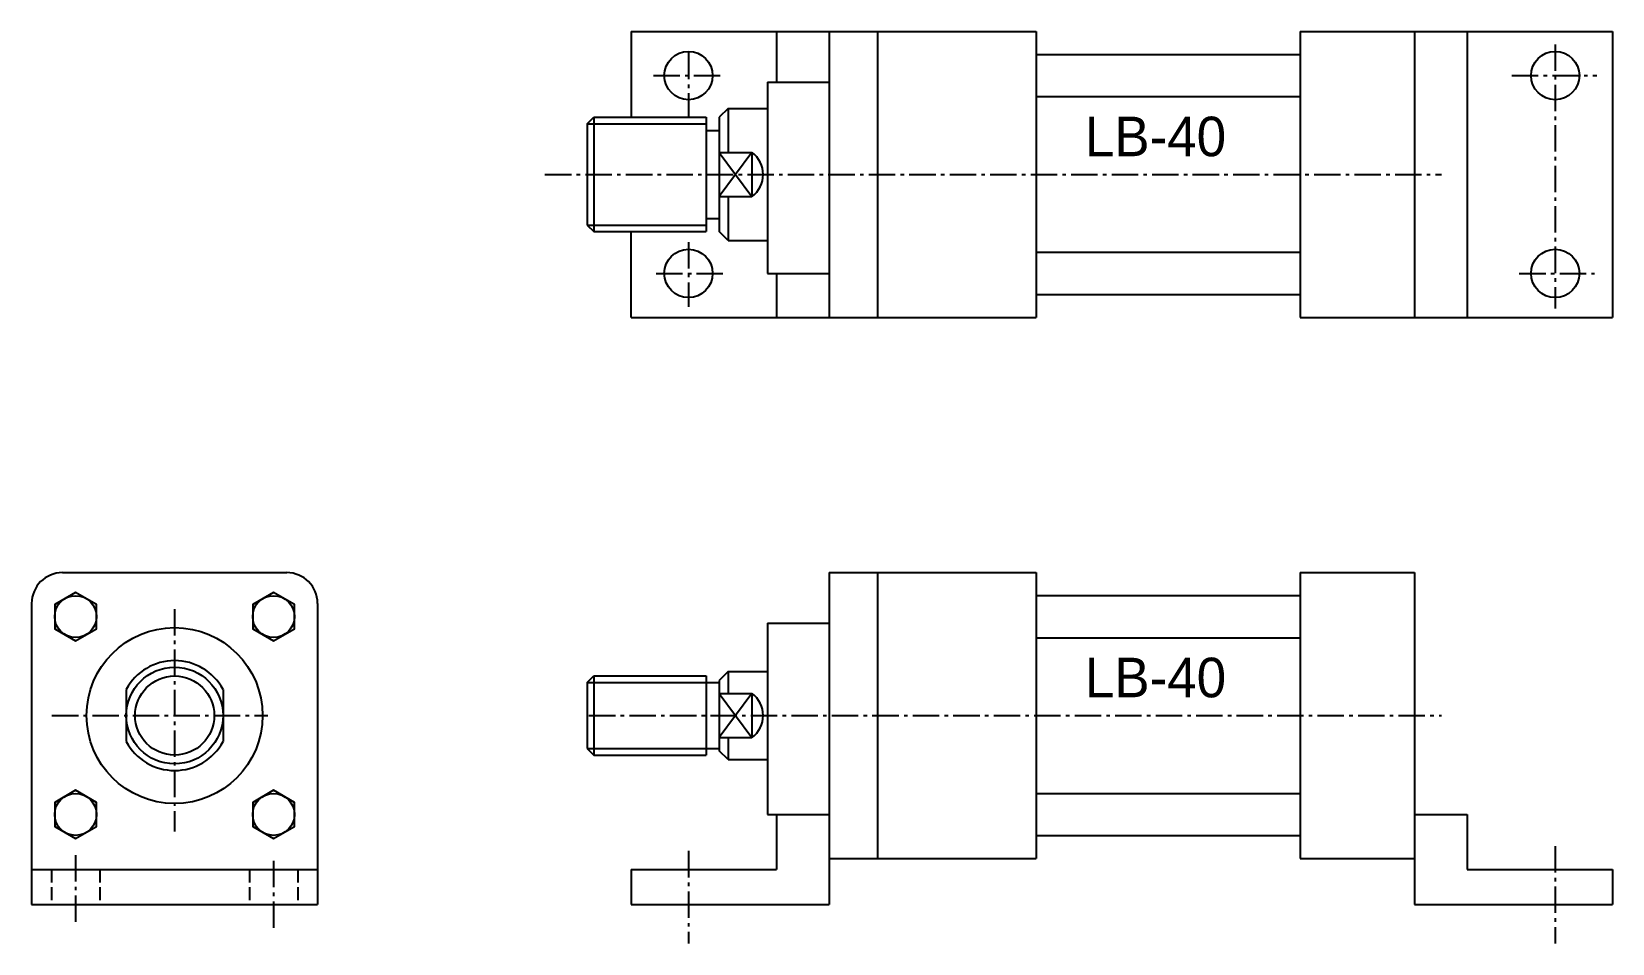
# Model space of a CAD drawing. Extents: x 177 to 536, y 190 to 397.
import ezdxf

# ---------------------------------------------------------------- set-up
doc = ezdxf.new("R2010")
doc.units = 0
doc.header["$MEASUREMENT"] = 0
doc.linetypes.add('DASHED', pattern=[4, 3, -1])
doc.linetypes.add('SCENTER', pattern=[9.2, 6, -1.2, 0.8, -1.2])
for name, color, linetype in [('CON', 2, 'CONTINUOUS'), ('DAS', 3, 'DASHED'), ('SCEN', 1, 'SCENTER'), ('UTI', 7, 'CONTINUOUS')]:
    doc.layers.add(name, color=color, linetype=linetype)

msp = doc.modelspace()

# ---------------------------------------------------------------- linework, layer by layer
at = {"layer": 'CON'}
for p, q in [((313.11, 397.5), (405.11, 397.5)), ((313.11, 397.5), (313.11, 378)), ((346.11, 397.5), (346.11, 386)), ((358.11, 397.5), (358.11, 332.5)), ((369.11, 397.5), (369.11, 332.5)), ((405.11, 397.5), (405.11, 332.5)), ((465.11, 397.5), (536.11, 397.5)), ((465.11, 397.5), (465.11, 332.5)), ((491.11, 397.5), (491.11, 332.5)), ((503.11, 397.5), (503.11, 332.5)), ((536.11, 397.5), (536.11, 332.5)), ((405.11, 392.3), (465.11, 392.3)), ((344.11, 386), (344.11, 342.5)), ((344.11, 386), (358.11, 386)), ((405.11, 382.7), (465.11, 382.7)), ((303.11, 376.5), (304.61, 378)), ((304.61, 378), (304.61, 352)), ((304.61, 378), (330.11, 378)), ((330.11, 378), (330.11, 352)), ((335.11, 380), (333.11, 378)), ((333.11, 378), (333.11, 352)), ((335.11, 380), (335.11, 370)), ((335.11, 380), (344.11, 380)), ((303.11, 376.5), (303.11, 353.5)), ((330.11, 375), (333.11, 375)), ((333.11, 370), (340.55, 360)), ((340.55, 370), (333.11, 360)), ((333.11, 370), (340.55, 370)), ((340.55, 370), (340.55, 360)), ((333.11, 360), (340.55, 360)), ((335.11, 360), (335.11, 350)), ((303.11, 353.5), (304.61, 352)), ((330.11, 355), (333.11, 355)), ((304.61, 352), (330.11, 352)), ((313.11, 332.5), (313.11, 352)), ((335.11, 350), (333.11, 352)), ((335.11, 350), (344.11, 350)), ((405.11, 347.3), (465.11, 347.3)), ((344.11, 342.5), (358.11, 342.5)), ((346.11, 342.5), (346.11, 332.5)), ((405.11, 337.7), (465.11, 337.7)), ((313.11, 332.5), (405.11, 332.5)), ((465.11, 332.5), (536.11, 332.5)), ((183.82, 274.44), (234.82, 274.44)), ((358.11, 274.44), (405.11, 274.44)), ((358.11, 274.44), (358.11, 198.94)), ((369.11, 274.44), (369.11, 209.44)), ((405.11, 274.44), (405.11, 209.44)), ((465.11, 274.44), (465.11, 209.44)), ((465.11, 274.44), (491.11, 274.44)), ((491.11, 274.44), (491.11, 198.94)), ((176.82, 267.44), (176.82, 198.94)), ((241.82, 267.44), (241.82, 198.94)), ((405.11, 269.24), (465.11, 269.24)), ((344.11, 262.94), (344.11, 219.44)), ((344.11, 262.94), (358.11, 262.94)), ((405.11, 259.64), (465.11, 259.64)), ((335.11, 251.94), (333.11, 249.94)), ((335.11, 251.94), (344.11, 251.94)), ((335.11, 251.94), (335.11, 246.94)), ((303.11, 249.44), (304.61, 250.94)), ((303.11, 249.44), (303.11, 234.44)), ((304.61, 250.94), (330.11, 250.94)), ((304.61, 250.94), (304.61, 232.94)), ((330.11, 250.94), (330.11, 232.94)), ((330.11, 249.44), (333.11, 249.44)), ((333.11, 249.94), (333.11, 233.94)), ((198.32, 247.88), (198.32, 236)), ((220.32, 247.88), (220.32, 236)), ((340.55, 246.94), (333.11, 236.94)), ((333.11, 246.94), (340.55, 236.94)), ((333.11, 246.94), (340.55, 246.94)), ((340.55, 246.94), (340.55, 236.94)), ((303.11, 234.44), (304.61, 232.94)), ((330.11, 234.44), (333.11, 234.44)), ((333.11, 236.94), (340.55, 236.94)), ((335.11, 231.94), (333.11, 233.94)), ((335.11, 236.94), (335.11, 231.94)), ((304.61, 232.94), (330.11, 232.94)), ((335.11, 231.94), (344.11, 231.94)), ((405.11, 224.24), (465.11, 224.24)), ((344.11, 219.44), (358.11, 219.44)), ((346.11, 219.44), (346.11, 206.94)), ((491.11, 219.44), (503.11, 219.44)), ((503.11, 219.44), (503.11, 206.94)), ((405.11, 214.64), (465.11, 214.64)), ((358.11, 209.44), (405.11, 209.44)), ((465.11, 209.44), (491.11, 209.44)), ((176.82, 206.94), (241.82, 206.94)), ((313.11, 206.94), (346.11, 206.94)), ((313.11, 206.94), (313.11, 198.94)), ((503.11, 206.94), (536.11, 206.94)), ((536.11, 206.94), (536.11, 198.94)), ((176.82, 198.94), (241.82, 198.94)), ((313.11, 198.94), (358.11, 198.94)), ((491.11, 198.94), (536.11, 198.94))]:
    msp.add_line(p, q, dxfattribs=at)
for points in [[(186.82, 269.94), (182.06, 267.19), (182.06, 261.69), (186.82, 258.94), (191.58, 261.69), (191.58, 267.19)], [(231.82, 269.94), (227.06, 267.19), (227.06, 261.69), (231.82, 258.94), (236.58, 261.69), (236.58, 267.19)], [(186.82, 224.94), (182.06, 222.19), (182.06, 216.69), (186.82, 213.94), (191.58, 216.69), (191.58, 222.19)], [(231.82, 224.94), (227.06, 222.19), (227.06, 216.69), (231.82, 213.94), (236.58, 216.69), (236.58, 222.19)]]:
    msp.add_lwpolyline(points, close=True, dxfattribs=at)
for centre, radius in [((326.11, 387.5), 5.5), ((523.11, 387.5), 5.5), ((326.11, 342.5), 5.5), ((523.11, 342.5), 5.5), ((186.82, 264.44), 4.76), ((231.82, 264.44), 4.76), ((209.32, 241.94), 20), ((209.32, 241.94), 11), ((209.32, 241.94), 9), ((186.82, 219.44), 4.76), ((231.82, 219.44), 4.76)]:
    msp.add_circle(centre, radius, dxfattribs=at)
for centre, radius, start, end in [((336.9, 365), 6.19, 306.1645, 53.8355), ((183.82, 267.44), 7, 90, 180), ((234.82, 267.44), 7, 0, 90), ((209.32, 241.94), 12.5, 28.3576, 151.6424), ((336.9, 241.94), 6.19, 306.1645, 53.8355), ((209.32, 241.94), 12.5, 208.3576, 331.6424)]:
    msp.add_arc(centre, radius, start, end, dxfattribs=at)
at = {"layer": 'DAS'}
for p, q in [((181.32, 206.94), (181.32, 198.94)), ((192.32, 206.94), (192.32, 198.94)), ((226.32, 206.94), (226.32, 198.94)), ((237.32, 206.94), (237.32, 198.94))]:
    msp.add_line(p, q, dxfattribs=at)
at = {"layer": 'SCEN'}
for p, q in [((326.11, 392.67), (326.11, 377.94)), ((523.11, 394.59), (523.11, 334.49)), ((318.13, 387.5), (334.28, 387.5)), ((513.27, 387.5), (532.58, 387.5)), ((293.5, 365), (497.3, 365)), ((326.11, 349.63), (326.11, 334.9)), ((318.77, 342.5), (333.89, 342.5)), ((514.95, 342.5), (532.03, 342.5)), ((209.32, 266.17), (209.32, 215.6)), ((181.44, 241.94), (230.5, 241.94)), ((303.5, 241.94), (497.3, 241.94)), ((523.11, 212.23), (523.11, 190.11)), ((186.82, 210.2), (186.82, 194.6)), ((231.82, 208.88), (231.82, 192.75)), ((326.11, 211.13), (326.11, 190.11))]:
    msp.add_line(p, q, dxfattribs=at)
at = {"layer": 'UTI'}
for p, q in [((303.11, 376.5), (330.11, 376.5)), ((303.11, 353.5), (330.11, 353.5)), ((303.11, 249.44), (330.11, 249.44)), ((303.11, 234.44), (330.11, 234.44))]:
    msp.add_line(p, q, dxfattribs=at)

# ---------------------------------------------------------------- texts
for p in [(416.2, 369.15), (416.2, 246.09)]:
    msp.add_text('LB-40', height=9, dxfattribs=at).set_placement(p)

doc.saveas('drawing.dxf')
